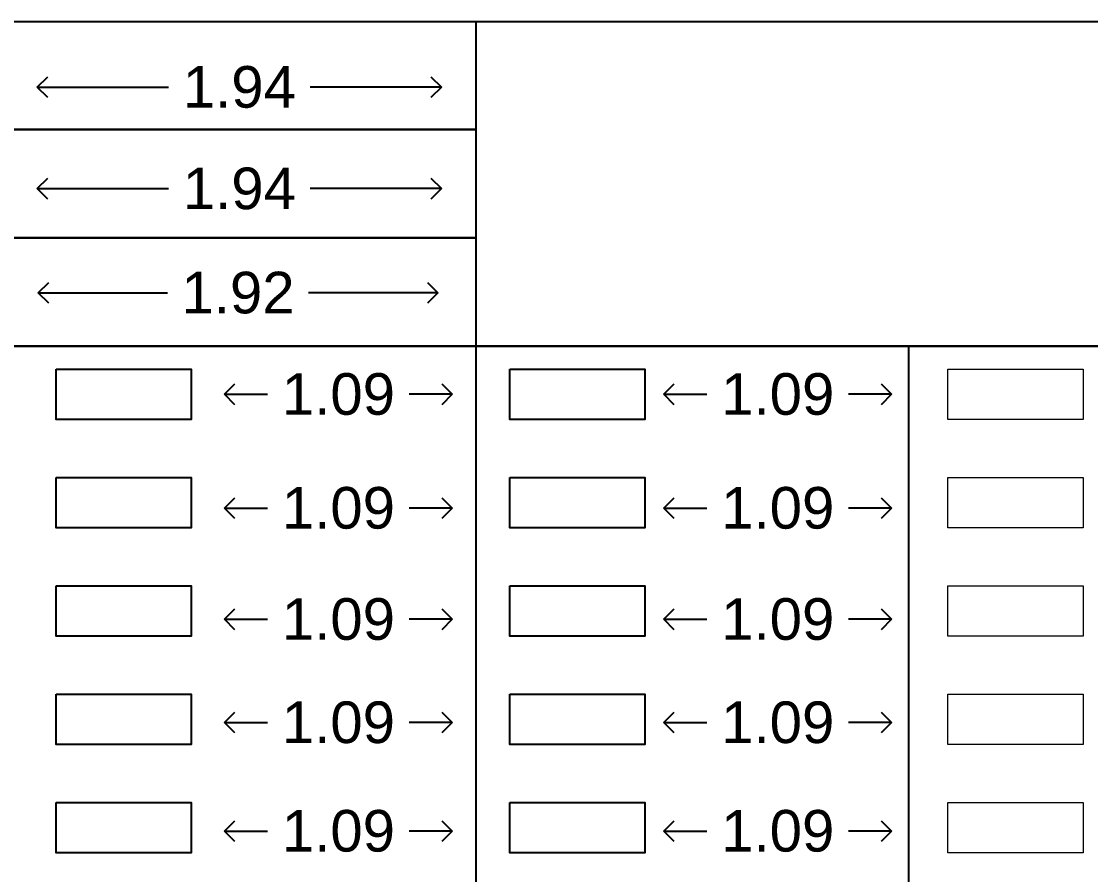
# Model space of a CAD drawing. Header units: metres. Extents: x -9481 to -9285, y 28740 to 57552.
# Drawn here: x -9457.79 to -9452.65, y 28766.63 to 28770.73 of the extents above; entities that cross this region are included whole.
import ezdxf

# ---------------------------------------------------------------- set-up
doc = ezdxf.new("R2010")
doc.units = ezdxf.units.M
doc.header["$PDMODE"] = 34
doc.header["$PDSIZE"] = -15
doc.linetypes.add('CONTINULUS', pattern=[0])
for name, color, linetype, plot in [('BLK_1_FLR_0_REGULAR_ROOM_1', 1, 'Continuous', False), ('BLK_1_FLR_0_REGULAR_ROOM_2', 7, 'Continuous', False), ('BLK_1_FLR_0_REGULAR_ROOM_3', 7, 'Continuous', False), ('BLK_1_FLR_0_REGULAR_ROOM_4', 7, 'Continuous', False), ('BLK_1_FLR_0_REGULAR_ROOM_5', 7, 'Continuous', False), ('BLK_1_FLR_1_REGULAR_ROOM_1', 7, 'Continuous', False), ('BLK_1_FLR_1_REGULAR_ROOM_2', 7, 'Continuous', False), ('PASSAGE', 7, 'Continuous', False)]:
    doc.layers.add(name, color=color, linetype=linetype, plot=plot)
for name, color, linetype in [('BLK_1_FLR_1_REGULAR_ROOM_3', 7, 'Continuous'), ('BLK_1_FLR_1_REGULAR_ROOM_4', 7, 'Continuous'), ('BLK_1_FLR_1_REGULAR_ROOM_5', 7, 'Continuous'), ('PASSAGE_DOUBLELOADED', 7, 'Continuous')]:
    doc.layers.add(name, color=color, linetype=linetype)
for name, color, linetype, lineweight in [('BLK_1_FLR_2_REGULAR_ROOM_1', 7, 'Continuous', 0), ('BLK_1_FLR_2_REGULAR_ROOM_2', 7, 'Continuous', 0), ('BLK_1_FLR_2_REGULAR_ROOM_3', 7, 'Continuous', 0), ('BLK_1_FLR_2_REGULAR_ROOM_4', 7, 'Continuous', 0), ('BLK_1_FLR_2_REGULAR_ROOM_5', 7, 'Continuous', 0), ('PLAN', 7, 'Continuous', 40)]:
    doc.layers.add(name, color=color, linetype=linetype, lineweight=lineweight)
doc.styles.add('Arial', font='arial.ttf', dxfattribs={"height": 0.2})
doc.styles.add('style2', font='arial.ttf', dxfattribs={"height": 0.3})
doc.dimstyles.new('INT DIM', dxfattribs={"dimtxt": 0.3, "dimasz": 0.1, "dimexe": 0.18, "dimexo": 0.0625, "dimgap": 0.09, "dimtad": 0, "dimzin": 0, "dimdsep": 46, "dimtxsty": 'style2', "dimblk": 'OPEN90', "dimcen": 0.09, "dimse1": 1, "dimse2": 1, "dimclrd": 250, "dimclrt": 256, "dimadec": 0, "dimazin": 0, "dimtfac": 1, "dimtofl": 0, "dimtmove": 0, "dimatfit": 3, "dimfxl": 0.18, "dimtolj": 1, "dimtzin": 0, "dimlwd": -1, "dimarcsym": 0})

# ---------------------------------------------------------------- blocks, each defined once
blk = doc.blocks.new('_Open90')
at = {"layer": 'PLAN', "color": 0, "lineweight": -2}
for p, q in [((0, 0), (-1, 0)), ((-0.5, 0.5), (0, 0)), ((0, 0), (-0.5, -0.5))]:
    blk.add_line(p, q, dxfattribs=at)
blk = doc.blocks.new('*D55')
at = {"layer": 'Defpoints', "color": 0, "transparency": 16777216}
for p in [(-9457.7093, 28770.6275), (-9455.7668, 28770.6275), (-9455.7668, 28770.4183)]:
    blk.add_point(p, dxfattribs=at)
at = {"layer": 'PASSAGE', "color": 250, "transparency": 16777216}
for p, q in [((-9457.6093, 28770.4183), (-9457.078, 28770.4183)), ((-9455.8668, 28770.4183), (-9456.3981, 28770.4183))]:
    blk.add_line(p, q, dxfattribs=at)
at = {"layer": 'PASSAGE', "color": 250, "transparency": 16777216, "xscale": 0.1, "yscale": 0.1, "zscale": 0.1, "rotation": 180}
blk.add_blockref('_Open90', (-9457.7093, 28770.4183), dxfattribs=at)
at = {"layer": 'PASSAGE', "color": 250, "transparency": 16777216, "xscale": 0.1, "yscale": 0.1, "zscale": 0.1}
blk.add_blockref('_Open90', (-9455.7668, 28770.4183), dxfattribs=at)
at = {"layer": 'PASSAGE', "transparency": 16777216, "insert": (-9456.738, 28770.4183), "char_height": 0.2, "attachment_point": 5, "style": 'Arial', "bg_fill": 3, "box_fill_scale": 1.1, "bg_fill_color": 256, "bg_fill_true_color": 13158600, "bg_fill_transparency": 0}
blk.add_mtext('\\A1;1.94', dxfattribs=at)
blk = doc.blocks.new('*D56')
at = {"layer": 'Defpoints', "color": 0, "transparency": 16777216}
for p in [(-9457.7093, 28770.1395), (-9455.7668, 28770.1395), (-9455.7668, 28769.9302)]:
    blk.add_point(p, dxfattribs=at)
at = {"layer": 'PASSAGE', "color": 250, "transparency": 16777216}
for p, q in [((-9457.6093, 28769.9302), (-9457.078, 28769.9302)), ((-9455.8668, 28769.9302), (-9456.3981, 28769.9302))]:
    blk.add_line(p, q, dxfattribs=at)
at = {"layer": 'PASSAGE', "color": 250, "transparency": 16777216, "xscale": 0.1, "yscale": 0.1, "zscale": 0.1, "rotation": 180}
blk.add_blockref('_Open90', (-9457.7093, 28769.9302), dxfattribs=at)
at = {"layer": 'PASSAGE', "color": 250, "transparency": 16777216, "xscale": 0.1, "yscale": 0.1, "zscale": 0.1}
blk.add_blockref('_Open90', (-9455.7668, 28769.9302), dxfattribs=at)
at = {"layer": 'PASSAGE', "transparency": 16777216, "insert": (-9456.738, 28769.9302), "char_height": 0.2, "attachment_point": 5, "style": 'Arial', "bg_fill": 3, "box_fill_scale": 1.1, "bg_fill_color": 256, "bg_fill_true_color": 13158600, "bg_fill_transparency": 0}
blk.add_mtext('\\A1;1.94', dxfattribs=at)
blk = doc.blocks.new('*D57')
at = {"layer": 'Defpoints', "color": 0, "linetype": 'CONTINULUS', "ltscale": 0.05, "transparency": 16777216}
for p in [(-9457.7044, 28769.6355), (-9455.7842, 28769.6355), (-9455.7842, 28769.4292)]:
    blk.add_point(p, dxfattribs=at)
at = {"layer": 'PASSAGE_DOUBLELOADED', "color": 250, "ltscale": 0.05, "transparency": 16777216}
for p, q in [((-9457.6044, 28769.4292), (-9457.0836, 28769.4292)), ((-9455.8842, 28769.4292), (-9456.405, 28769.4292))]:
    blk.add_line(p, q, dxfattribs=at)
at = {"layer": 'PASSAGE_DOUBLELOADED', "color": 250, "linetype": 'CONTINULUS', "ltscale": 0.05, "transparency": 16777216, "xscale": 0.1, "yscale": 0.1, "zscale": 0.1, "rotation": 180}
blk.add_blockref('_Open90', (-9457.7044, 28769.4292), dxfattribs=at)
at = {"layer": 'PASSAGE_DOUBLELOADED', "color": 250, "linetype": 'CONTINULUS', "ltscale": 0.05, "transparency": 16777216, "xscale": 0.1, "yscale": 0.1, "zscale": 0.1}
blk.add_blockref('_Open90', (-9455.7842, 28769.4292), dxfattribs=at)
at = {"layer": 'PASSAGE_DOUBLELOADED', "linetype": 'CONTINULUS', "ltscale": 0.05, "transparency": 16777216, "insert": (-9456.7443, 28769.4292), "char_height": 0.2, "attachment_point": 5, "style": 'Arial', "bg_fill": 3, "box_fill_scale": 1.1, "bg_fill_color": 256, "bg_fill_true_color": 13158600, "bg_fill_transparency": 0}
blk.add_mtext('\\A1;1.92', dxfattribs=at)
blk = doc.blocks.new('*D58')
at = {"layer": 'BLK_1_FLR_0_REGULAR_ROOM_1', "color": 250, "ltscale": 0.05, "transparency": 16777216}
for p, q in [((-9456.7091, 28768.9415), (-9456.6022, 28768.9415)), ((-9455.8142, 28768.9415), (-9455.9211, 28768.9415))]:
    blk.add_line(p, q, dxfattribs=at)
at = {"layer": 'Defpoints', "color": 0, "linetype": 'CONTINULUS', "ltscale": 0.05, "transparency": 16777216}
for p in [(-9456.8091, 28769.0616), (-9455.7142, 28769.0616), (-9455.7142, 28768.9415)]:
    blk.add_point(p, dxfattribs=at)
at = {"layer": 'BLK_1_FLR_0_REGULAR_ROOM_1', "color": 250, "linetype": 'CONTINULUS', "ltscale": 0.05, "transparency": 16777216, "xscale": 0.1, "yscale": 0.1, "zscale": 0.1, "rotation": 180}
blk.add_blockref('_Open90', (-9456.8091, 28768.9415), dxfattribs=at)
at = {"layer": 'BLK_1_FLR_0_REGULAR_ROOM_1', "color": 250, "linetype": 'CONTINULUS', "ltscale": 0.05, "transparency": 16777216, "xscale": 0.1, "yscale": 0.1, "zscale": 0.1}
blk.add_blockref('_Open90', (-9455.7142, 28768.9415), dxfattribs=at)
at = {"layer": 'BLK_1_FLR_0_REGULAR_ROOM_1', "linetype": 'CONTINULUS', "ltscale": 0.05, "transparency": 16777216, "insert": (-9456.2617, 28768.9415), "char_height": 0.2, "attachment_point": 5, "style": 'Arial', "bg_fill": 3, "box_fill_scale": 1.1, "bg_fill_color": 256, "bg_fill_true_color": 13158600, "bg_fill_transparency": 0}
blk.add_mtext('\\A1;1.09', dxfattribs=at)
blk = doc.blocks.new('*D59')
at = {"layer": 'BLK_1_FLR_1_REGULAR_ROOM_1', "color": 250, "transparency": 16777216}
for p, q in [((-9454.5973, 28768.9415), (-9454.4904, 28768.9415)), ((-9453.7023, 28768.9415), (-9453.8093, 28768.9415))]:
    blk.add_line(p, q, dxfattribs=at)
at = {"layer": 'Defpoints', "color": 0, "transparency": 16777216}
for p in [(-9454.6973, 28769.0616), (-9453.6023, 28769.0616), (-9453.6023, 28768.9415)]:
    blk.add_point(p, dxfattribs=at)
at = {"layer": 'BLK_1_FLR_1_REGULAR_ROOM_1', "color": 250, "transparency": 16777216, "xscale": 0.1, "yscale": 0.1, "zscale": 0.1, "rotation": 180}
blk.add_blockref('_Open90', (-9454.6973, 28768.9415), dxfattribs=at)
at = {"layer": 'BLK_1_FLR_1_REGULAR_ROOM_1', "color": 250, "transparency": 16777216, "xscale": 0.1, "yscale": 0.1, "zscale": 0.1}
blk.add_blockref('_Open90', (-9453.6023, 28768.9415), dxfattribs=at)
at = {"layer": 'BLK_1_FLR_1_REGULAR_ROOM_1', "transparency": 16777216, "insert": (-9454.1498, 28768.9415), "char_height": 0.2, "attachment_point": 5, "style": 'Arial', "bg_fill": 3, "box_fill_scale": 1.1, "bg_fill_color": 256, "bg_fill_true_color": 13158600, "bg_fill_transparency": 0}
blk.add_mtext('\\A1;1.09', dxfattribs=at)
blk = doc.blocks.new('*D63')
at = {"layer": 'BLK_1_FLR_0_REGULAR_ROOM_2', "color": 250, "transparency": 16777216}
for p, q in [((-9456.7091, 28768.3941), (-9456.6022, 28768.3941)), ((-9455.8142, 28768.3941), (-9455.9211, 28768.3941))]:
    blk.add_line(p, q, dxfattribs=at)
at = {"layer": 'Defpoints', "color": 0, "transparency": 16777216}
for p in [(-9456.8091, 28768.5141), (-9455.7142, 28768.5141), (-9455.7142, 28768.3941)]:
    blk.add_point(p, dxfattribs=at)
at = {"layer": 'BLK_1_FLR_0_REGULAR_ROOM_2', "color": 250, "transparency": 16777216, "xscale": 0.1, "yscale": 0.1, "zscale": 0.1, "rotation": 180}
blk.add_blockref('_Open90', (-9456.8091, 28768.3941), dxfattribs=at)
at = {"layer": 'BLK_1_FLR_0_REGULAR_ROOM_2', "color": 250, "transparency": 16777216, "xscale": 0.1, "yscale": 0.1, "zscale": 0.1}
blk.add_blockref('_Open90', (-9455.7142, 28768.3941), dxfattribs=at)
at = {"layer": 'BLK_1_FLR_0_REGULAR_ROOM_2', "transparency": 16777216, "insert": (-9456.2617, 28768.3941), "char_height": 0.2, "attachment_point": 5, "style": 'Arial', "bg_fill": 3, "box_fill_scale": 1.1, "bg_fill_color": 256, "bg_fill_true_color": 13158600, "bg_fill_transparency": 0}
blk.add_mtext('\\A1;1.09', dxfattribs=at)
blk = doc.blocks.new('*D64')
at = {"layer": 'BLK_1_FLR_1_REGULAR_ROOM_2', "color": 250, "transparency": 16777216}
for p, q in [((-9454.5973, 28768.3941), (-9454.4904, 28768.3941)), ((-9453.7023, 28768.3941), (-9453.8093, 28768.3941))]:
    blk.add_line(p, q, dxfattribs=at)
at = {"layer": 'Defpoints', "color": 0, "transparency": 16777216}
for p in [(-9454.6973, 28768.5141), (-9453.6023, 28768.5141), (-9453.6023, 28768.3941)]:
    blk.add_point(p, dxfattribs=at)
at = {"layer": 'BLK_1_FLR_1_REGULAR_ROOM_2', "color": 250, "transparency": 16777216, "xscale": 0.1, "yscale": 0.1, "zscale": 0.1, "rotation": 180}
blk.add_blockref('_Open90', (-9454.6973, 28768.3941), dxfattribs=at)
at = {"layer": 'BLK_1_FLR_1_REGULAR_ROOM_2', "color": 250, "transparency": 16777216, "xscale": 0.1, "yscale": 0.1, "zscale": 0.1}
blk.add_blockref('_Open90', (-9453.6023, 28768.3941), dxfattribs=at)
at = {"layer": 'BLK_1_FLR_1_REGULAR_ROOM_2', "transparency": 16777216, "insert": (-9454.1498, 28768.3941), "char_height": 0.2, "attachment_point": 5, "style": 'Arial', "bg_fill": 3, "box_fill_scale": 1.1, "bg_fill_color": 256, "bg_fill_true_color": 13158600, "bg_fill_transparency": 0}
blk.add_mtext('\\A1;1.09', dxfattribs=at)
blk = doc.blocks.new('*D68')
at = {"layer": 'BLK_1_FLR_0_REGULAR_ROOM_3', "color": 250, "transparency": 16777216}
for p, q in [((-9456.7091, 28767.8594), (-9456.6022, 28767.8594)), ((-9455.8142, 28767.8594), (-9455.9211, 28767.8594))]:
    blk.add_line(p, q, dxfattribs=at)
at = {"layer": 'Defpoints', "color": 0, "transparency": 16777216}
for p in [(-9456.8091, 28767.9795), (-9455.7142, 28767.9795), (-9455.7142, 28767.8594)]:
    blk.add_point(p, dxfattribs=at)
at = {"layer": 'BLK_1_FLR_0_REGULAR_ROOM_3', "color": 250, "transparency": 16777216, "xscale": 0.1, "yscale": 0.1, "zscale": 0.1, "rotation": 180}
blk.add_blockref('_Open90', (-9456.8091, 28767.8594), dxfattribs=at)
at = {"layer": 'BLK_1_FLR_0_REGULAR_ROOM_3', "color": 250, "transparency": 16777216, "xscale": 0.1, "yscale": 0.1, "zscale": 0.1}
blk.add_blockref('_Open90', (-9455.7142, 28767.8594), dxfattribs=at)
at = {"layer": 'BLK_1_FLR_0_REGULAR_ROOM_3', "transparency": 16777216, "insert": (-9456.2617, 28767.8594), "char_height": 0.2, "attachment_point": 5, "style": 'Arial', "bg_fill": 3, "box_fill_scale": 1.1, "bg_fill_color": 256, "bg_fill_true_color": 13158600, "bg_fill_transparency": 0}
blk.add_mtext('\\A1;1.09', dxfattribs=at)
blk = doc.blocks.new('*D69')
at = {"layer": 'BLK_1_FLR_1_REGULAR_ROOM_3', "color": 250, "transparency": 16777216}
for p, q in [((-9454.5973, 28767.8594), (-9454.4904, 28767.8594)), ((-9453.7023, 28767.8594), (-9453.8093, 28767.8594))]:
    blk.add_line(p, q, dxfattribs=at)
at = {"layer": 'Defpoints', "color": 0, "transparency": 16777216}
for p in [(-9454.6973, 28767.9795), (-9453.6023, 28767.9795), (-9453.6023, 28767.8594)]:
    blk.add_point(p, dxfattribs=at)
at = {"layer": 'BLK_1_FLR_1_REGULAR_ROOM_3', "color": 250, "transparency": 16777216, "xscale": 0.1, "yscale": 0.1, "zscale": 0.1, "rotation": 180}
blk.add_blockref('_Open90', (-9454.6973, 28767.8594), dxfattribs=at)
at = {"layer": 'BLK_1_FLR_1_REGULAR_ROOM_3', "color": 250, "transparency": 16777216, "xscale": 0.1, "yscale": 0.1, "zscale": 0.1}
blk.add_blockref('_Open90', (-9453.6023, 28767.8594), dxfattribs=at)
at = {"layer": 'BLK_1_FLR_1_REGULAR_ROOM_3', "transparency": 16777216, "insert": (-9454.1498, 28767.8594), "char_height": 0.2, "attachment_point": 5, "style": 'Arial', "bg_fill": 3, "box_fill_scale": 1.1, "bg_fill_color": 256, "bg_fill_true_color": 13158600, "bg_fill_transparency": 0}
blk.add_mtext('\\A1;1.09', dxfattribs=at)
blk = doc.blocks.new('*D73')
at = {"layer": 'BLK_1_FLR_0_REGULAR_ROOM_4', "color": 250, "ltscale": 0.75, "transparency": 16777216}
for p, q in [((-9456.7091, 28767.3629), (-9456.6022, 28767.3629)), ((-9455.8142, 28767.3629), (-9455.9211, 28767.3629))]:
    blk.add_line(p, q, dxfattribs=at)
at = {"layer": 'Defpoints', "color": 0, "ltscale": 0.75, "transparency": 16777216}
for p in [(-9456.8091, 28767.483), (-9455.7142, 28767.483), (-9455.7142, 28767.3629)]:
    blk.add_point(p, dxfattribs=at)
at = {"layer": 'BLK_1_FLR_0_REGULAR_ROOM_4', "color": 250, "ltscale": 0.75, "transparency": 16777216, "xscale": 0.1, "yscale": 0.1, "zscale": 0.1, "rotation": 180}
blk.add_blockref('_Open90', (-9456.8091, 28767.3629), dxfattribs=at)
at = {"layer": 'BLK_1_FLR_0_REGULAR_ROOM_4', "color": 250, "ltscale": 0.75, "transparency": 16777216, "xscale": 0.1, "yscale": 0.1, "zscale": 0.1}
blk.add_blockref('_Open90', (-9455.7142, 28767.3629), dxfattribs=at)
at = {"layer": 'BLK_1_FLR_0_REGULAR_ROOM_4', "ltscale": 0.75, "transparency": 16777216, "insert": (-9456.2617, 28767.3629), "char_height": 0.2, "attachment_point": 5, "style": 'Arial', "bg_fill": 3, "box_fill_scale": 1.1, "bg_fill_color": 256, "bg_fill_true_color": 13158600, "bg_fill_transparency": 0}
blk.add_mtext('\\A1;1.09', dxfattribs=at)
blk = doc.blocks.new('*D74')
at = {"layer": 'BLK_1_FLR_1_REGULAR_ROOM_4', "color": 250, "transparency": 16777216}
for p, q in [((-9454.5973, 28767.3629), (-9454.4904, 28767.3629)), ((-9453.7023, 28767.3629), (-9453.8093, 28767.3629))]:
    blk.add_line(p, q, dxfattribs=at)
at = {"layer": 'Defpoints', "color": 0, "transparency": 16777216}
for p in [(-9454.6973, 28767.483), (-9453.6023, 28767.483), (-9453.6023, 28767.3629)]:
    blk.add_point(p, dxfattribs=at)
at = {"layer": 'BLK_1_FLR_1_REGULAR_ROOM_4', "color": 250, "transparency": 16777216, "xscale": 0.1, "yscale": 0.1, "zscale": 0.1, "rotation": 180}
blk.add_blockref('_Open90', (-9454.6973, 28767.3629), dxfattribs=at)
at = {"layer": 'BLK_1_FLR_1_REGULAR_ROOM_4', "color": 250, "transparency": 16777216, "xscale": 0.1, "yscale": 0.1, "zscale": 0.1}
blk.add_blockref('_Open90', (-9453.6023, 28767.3629), dxfattribs=at)
at = {"layer": 'BLK_1_FLR_1_REGULAR_ROOM_4', "transparency": 16777216, "insert": (-9454.1498, 28767.3629), "char_height": 0.2, "attachment_point": 5, "style": 'Arial', "bg_fill": 3, "box_fill_scale": 1.1, "bg_fill_color": 256, "bg_fill_true_color": 13158600, "bg_fill_transparency": 0}
blk.add_mtext('\\A1;1.09', dxfattribs=at)
blk = doc.blocks.new('*D78')
at = {"layer": 'BLK_1_FLR_0_REGULAR_ROOM_5', "color": 250, "transparency": 16777216}
for p, q in [((-9456.7091, 28766.841), (-9456.6022, 28766.841)), ((-9455.8142, 28766.841), (-9455.9211, 28766.841))]:
    blk.add_line(p, q, dxfattribs=at)
at = {"layer": 'Defpoints', "color": 0, "transparency": 16777216}
for p in [(-9456.8091, 28766.9611), (-9455.7142, 28766.9611), (-9455.7142, 28766.841)]:
    blk.add_point(p, dxfattribs=at)
at = {"layer": 'BLK_1_FLR_0_REGULAR_ROOM_5', "color": 250, "transparency": 16777216, "xscale": 0.1, "yscale": 0.1, "zscale": 0.1, "rotation": 180}
blk.add_blockref('_Open90', (-9456.8091, 28766.841), dxfattribs=at)
at = {"layer": 'BLK_1_FLR_0_REGULAR_ROOM_5', "color": 250, "transparency": 16777216, "xscale": 0.1, "yscale": 0.1, "zscale": 0.1}
blk.add_blockref('_Open90', (-9455.7142, 28766.841), dxfattribs=at)
at = {"layer": 'BLK_1_FLR_0_REGULAR_ROOM_5', "transparency": 16777216, "insert": (-9456.2617, 28766.841), "char_height": 0.2, "attachment_point": 5, "style": 'Arial', "bg_fill": 3, "box_fill_scale": 1.1, "bg_fill_color": 256, "bg_fill_true_color": 13158600, "bg_fill_transparency": 0}
blk.add_mtext('\\A1;1.09', dxfattribs=at)
blk = doc.blocks.new('*D79')
at = {"layer": 'BLK_1_FLR_1_REGULAR_ROOM_5', "color": 250, "transparency": 16777216}
for p, q in [((-9454.5973, 28766.841), (-9454.4904, 28766.841)), ((-9453.7023, 28766.841), (-9453.8093, 28766.841))]:
    blk.add_line(p, q, dxfattribs=at)
at = {"layer": 'Defpoints', "color": 0, "transparency": 16777216}
for p in [(-9454.6973, 28766.9611), (-9453.6023, 28766.9611), (-9453.6023, 28766.841)]:
    blk.add_point(p, dxfattribs=at)
at = {"layer": 'BLK_1_FLR_1_REGULAR_ROOM_5', "color": 250, "transparency": 16777216, "xscale": 0.1, "yscale": 0.1, "zscale": 0.1, "rotation": 180}
blk.add_blockref('_Open90', (-9454.6973, 28766.841), dxfattribs=at)
at = {"layer": 'BLK_1_FLR_1_REGULAR_ROOM_5', "color": 250, "transparency": 16777216, "xscale": 0.1, "yscale": 0.1, "zscale": 0.1}
blk.add_blockref('_Open90', (-9453.6023, 28766.841), dxfattribs=at)
at = {"layer": 'BLK_1_FLR_1_REGULAR_ROOM_5', "transparency": 16777216, "insert": (-9454.1498, 28766.841), "char_height": 0.2, "attachment_point": 5, "style": 'Arial', "bg_fill": 3, "box_fill_scale": 1.1, "bg_fill_color": 256, "bg_fill_true_color": 13158600, "bg_fill_transparency": 0}
blk.add_mtext('\\A1;1.09', dxfattribs=at)

msp = doc.modelspace()

# ---------------------------------------------------------------- linework, layer by layer
for p, q in [((-9455.6016, 28770.7346), (-9455.6016, 28770.214)), ((-9455.6016, 28770.214), (-9455.6016, 28769.6933)), ((-9455.6016, 28769.6933), (-9455.6016, 28769.1727)), ((-9455.6016, 28769.1727), (-9455.6016, 28768.652)), ((-9453.5208, 28769.1727), (-9453.5208, 28768.652)), ((-9455.6016, 28768.652), (-9455.6016, 28766.0488)), ((-9453.5208, 28768.652), (-9453.5208, 28766.0488))]:
    msp.add_line(p, q)
for points in [[(-9481.2579, 28770.214), (-9481.2579, 28770.7346), (-9442.23, 28770.7346), (-9442.23, 28770.214)], [(-9461.7318, 28770.214), (-9455.6016, 28770.214)], [(-9455.6016, 28770.214), (-9461.7318, 28770.214)], [(-9442.23, 28769.6933), (-9442.23, 28769.1727), (-9481.2579, 28769.1727), (-9481.2579, 28769.6933), (-9481.2579, 28769.6933)], [(-9470.8642, 28769.6933), (-9455.6016, 28769.6933)], [(-9455.6016, 28769.6933), (-9470.8642, 28769.6933)], [(-9481.2579, 28768.652), (-9481.2579, 28769.1727), (-9442.23, 28769.1727), (-9442.23, 28768.652)]]:
    msp.add_lwpolyline(points)
at = {"layer": 'BLK_1_FLR_0_REGULAR_ROOM_1', "color": 1, "linetype": 'CONTINULUS', "ltscale": 0.05}
msp.add_lwpolyline([(-9457.6189, 28769.0616), (-9456.9697, 28769.0616), (-9456.9697, 28768.8194), (-9457.6189, 28768.8194)], close=True, dxfattribs=at)
at = {"layer": 'BLK_1_FLR_0_REGULAR_ROOM_2', "color": 1}
msp.add_lwpolyline([(-9457.6189, 28768.5409), (-9456.9697, 28768.5409), (-9456.9697, 28768.2988), (-9457.6189, 28768.2988)], close=True, dxfattribs=at)
at = {"layer": 'BLK_1_FLR_0_REGULAR_ROOM_3', "color": 1}
msp.add_lwpolyline([(-9457.6189, 28768.0203), (-9456.9697, 28768.0203), (-9456.9697, 28767.7781), (-9457.6189, 28767.7781)], close=True, dxfattribs=at)
at = {"layer": 'BLK_1_FLR_0_REGULAR_ROOM_4', "color": 1, "ltscale": 0.75}
msp.add_lwpolyline([(-9457.6189, 28767.4996), (-9456.9697, 28767.4996), (-9456.9697, 28767.2575), (-9457.6189, 28767.2575)], close=True, dxfattribs=at)
at = {"layer": 'BLK_1_FLR_0_REGULAR_ROOM_5', "color": 1}
msp.add_lwpolyline([(-9457.6189, 28766.979), (-9456.9697, 28766.979), (-9456.9697, 28766.7368), (-9457.6189, 28766.7368)], close=True, dxfattribs=at)
at = {"layer": 'BLK_1_FLR_1_REGULAR_ROOM_1', "color": 1}
msp.add_lwpolyline([(-9455.4381, 28769.0616), (-9454.7889, 28769.0616), (-9454.7889, 28768.8194), (-9455.4381, 28768.8194)], close=True, dxfattribs=at)
at = {"layer": 'BLK_1_FLR_1_REGULAR_ROOM_2', "color": 1}
msp.add_lwpolyline([(-9455.4381, 28768.5409), (-9454.7889, 28768.5409), (-9454.7889, 28768.2988), (-9455.4381, 28768.2988)], close=True, dxfattribs=at)
at = {"layer": 'BLK_1_FLR_1_REGULAR_ROOM_3', "color": 1}
msp.add_lwpolyline([(-9455.4381, 28768.0203), (-9454.7889, 28768.0203), (-9454.7889, 28767.7781), (-9455.4381, 28767.7781)], close=True, dxfattribs=at)
at = {"layer": 'BLK_1_FLR_1_REGULAR_ROOM_4', "color": 1}
msp.add_lwpolyline([(-9455.4381, 28767.4996), (-9454.7889, 28767.4996), (-9454.7889, 28767.2575), (-9455.4381, 28767.2575)], close=True, dxfattribs=at)
at = {"layer": 'BLK_1_FLR_1_REGULAR_ROOM_5', "color": 1}
msp.add_lwpolyline([(-9455.4381, 28766.979), (-9454.7889, 28766.979), (-9454.7889, 28766.7368), (-9455.4381, 28766.7368)], close=True, dxfattribs=at)
at = {"layer": 'BLK_1_FLR_2_REGULAR_ROOM_1', "color": 1}
msp.add_lwpolyline([(-9453.3316, 28769.0616), (-9452.6824, 28769.0616), (-9452.6824, 28768.8194), (-9453.3316, 28768.8194)], close=True, dxfattribs=at)
at = {"layer": 'BLK_1_FLR_2_REGULAR_ROOM_2', "color": 1}
msp.add_lwpolyline([(-9453.3316, 28768.5409), (-9452.6824, 28768.5409), (-9452.6824, 28768.2988), (-9453.3316, 28768.2988)], close=True, dxfattribs=at)
at = {"layer": 'BLK_1_FLR_2_REGULAR_ROOM_3', "color": 1}
msp.add_lwpolyline([(-9453.3316, 28768.0203), (-9452.6824, 28768.0203), (-9452.6824, 28767.7781), (-9453.3316, 28767.7781)], close=True, dxfattribs=at)
at = {"layer": 'BLK_1_FLR_2_REGULAR_ROOM_4', "color": 1}
msp.add_lwpolyline([(-9453.3316, 28767.4996), (-9452.6824, 28767.4996), (-9452.6824, 28767.2575), (-9453.3316, 28767.2575)], close=True, dxfattribs=at)
at = {"layer": 'BLK_1_FLR_2_REGULAR_ROOM_5', "color": 1}
msp.add_lwpolyline([(-9453.3316, 28766.979), (-9452.6824, 28766.979), (-9452.6824, 28766.7368), (-9453.3316, 28766.7368)], close=True, dxfattribs=at)

# ---------------------------------------------------------------- dimensions: what is measured, and where the dimension line sits
at = {"layer": 'BLK_1_FLR_0_REGULAR_ROOM_2', "color": 1}
dim = msp.add_linear_dim(base=(-9455.7142, 28768.3941), p1=(-9456.8091, 28768.5141), p2=(-9455.7142, 28768.5141), dimstyle='INT DIM', override={"dimtxt": 0.2, "dimtxsty": 'Arial', "dimfxl": 0.125, "dimtfill": 1, "dimtfillclr": 7, "dimarcsym": 1}, dxfattribs=at)
dim.commit()
dim.dimension.update_dxf_attribs({"geometry": '*D63', "text_midpoint": (-9456.2617, 28768.3941)})
at = {"layer": 'BLK_1_FLR_0_REGULAR_ROOM_3', "color": 1}
dim = msp.add_linear_dim(base=(-9455.7142, 28767.8594), p1=(-9456.8091, 28767.9795), p2=(-9455.7142, 28767.9795), dimstyle='INT DIM', override={"dimtxt": 0.2, "dimtxsty": 'Arial', "dimfxl": 0.125, "dimtfill": 1, "dimtfillclr": 7, "dimarcsym": 1}, dxfattribs=at)
dim.commit()
dim.dimension.update_dxf_attribs({"geometry": '*D68', "text_midpoint": (-9456.2617, 28767.8594)})
at = {"layer": 'BLK_1_FLR_0_REGULAR_ROOM_4', "color": 1, "ltscale": 0.75}
dim = msp.add_linear_dim(base=(-9455.7142, 28767.3629), p1=(-9456.8091, 28767.483), p2=(-9455.7142, 28767.483), dimstyle='INT DIM', override={"dimtxt": 0.2, "dimtxsty": 'Arial', "dimfxl": 0.125, "dimtfill": 1, "dimtfillclr": 7, "dimarcsym": 1}, dxfattribs=at)
dim.commit()
dim.dimension.update_dxf_attribs({"geometry": '*D73', "text_midpoint": (-9456.2617, 28767.3629)})
at = {"layer": 'BLK_1_FLR_0_REGULAR_ROOM_5', "color": 1}
dim = msp.add_linear_dim(base=(-9455.7142, 28766.841), p1=(-9456.8091, 28766.9611), p2=(-9455.7142, 28766.9611), dimstyle='INT DIM', override={"dimtxt": 0.2, "dimtxsty": 'Arial', "dimfxl": 0.125, "dimtfill": 1, "dimtfillclr": 7, "dimarcsym": 1}, dxfattribs=at)
dim.commit()
dim.dimension.update_dxf_attribs({"geometry": '*D78', "text_midpoint": (-9456.2617, 28766.841)})
at = {"layer": 'BLK_1_FLR_1_REGULAR_ROOM_2', "color": 1}
dim = msp.add_linear_dim(base=(-9453.60233, 28768.39406), p1=(-9454.69731, 28768.51414), p2=(-9453.60233, 28768.51414), dimstyle='INT DIM', override={"dimtxt": 0.2, "dimtxsty": 'Arial', "dimfxl": 0.125, "dimtfill": 1, "dimtfillclr": 7, "dimarcsym": 1}, dxfattribs=at)
dim.commit()
dim.dimension.update_dxf_attribs({"geometry": '*D64', "text_midpoint": (-9454.14982, 28768.39406)})
at = {"layer": 'BLK_1_FLR_1_REGULAR_ROOM_3', "color": 1}
dim = msp.add_linear_dim(base=(-9453.60233, 28767.85941), p1=(-9454.69731, 28767.97949), p2=(-9453.60233, 28767.97949), dimstyle='INT DIM', override={"dimtxt": 0.2, "dimtxsty": 'Arial', "dimfxl": 0.125, "dimtfill": 1, "dimtfillclr": 7, "dimarcsym": 1}, dxfattribs=at)
dim.commit()
dim.dimension.update_dxf_attribs({"geometry": '*D69', "text_midpoint": (-9454.14982, 28767.85941)})
at = {"layer": 'BLK_1_FLR_1_REGULAR_ROOM_4', "color": 1}
dim = msp.add_linear_dim(base=(-9453.60233, 28767.36293), p1=(-9454.69731, 28767.48301), p2=(-9453.60233, 28767.48301), dimstyle='INT DIM', override={"dimtxt": 0.2, "dimtxsty": 'Arial', "dimfxl": 0.125, "dimtfill": 1, "dimtfillclr": 7, "dimarcsym": 1}, dxfattribs=at)
dim.commit()
dim.dimension.update_dxf_attribs({"geometry": '*D74', "text_midpoint": (-9454.14982, 28767.36293)})
at = {"layer": 'BLK_1_FLR_1_REGULAR_ROOM_5', "color": 1}
dim = msp.add_linear_dim(base=(-9453.60233, 28766.84099), p1=(-9454.69731, 28766.96106), p2=(-9453.60233, 28766.96106), dimstyle='INT DIM', override={"dimtxt": 0.2, "dimtxsty": 'Arial', "dimfxl": 0.125, "dimtfill": 1, "dimtfillclr": 7, "dimarcsym": 1}, dxfattribs=at)
dim.commit()
dim.dimension.update_dxf_attribs({"geometry": '*D79', "text_midpoint": (-9454.14982, 28766.84099)})
at = {"layer": 'PASSAGE', "color": 2}
dim = msp.add_linear_dim(base=(-9455.7668, 28769.9302), p1=(-9457.7093, 28770.1395), p2=(-9455.7668, 28770.1395), dimstyle='INT DIM', override={"dimtxt": 0.2, "dimtxsty": 'Arial', "dimfxl": 0.125, "dimtfill": 1, "dimtfillclr": 7, "dimarcsym": 1}, dxfattribs=at)
dim.commit()
dim.dimension.update_dxf_attribs({"geometry": '*D56', "text_midpoint": (-9456.738, 28769.9302)})

# ---------------------------------------------------------------- next in the draw order: dimensions: what is measured, and where the dimension line sits
at = {"layer": 'BLK_1_FLR_0_REGULAR_ROOM_1', "color": 1, "linetype": 'CONTINULUS', "ltscale": 0.05}
dim = msp.add_linear_dim(base=(-9455.7142, 28768.9415), p1=(-9456.8091, 28769.0616), p2=(-9455.7142, 28769.0616), dimstyle='INT DIM', override={"dimtxt": 0.2, "dimtxsty": 'Arial', "dimfxl": 0.125, "dimtfill": 1, "dimtfillclr": 7, "dimarcsym": 1}, dxfattribs=at)
dim.commit()
dim.dimension.update_dxf_attribs({"geometry": '*D58', "text_midpoint": (-9456.2617, 28768.9415)})
at = {"layer": 'BLK_1_FLR_1_REGULAR_ROOM_1', "color": 1}
dim = msp.add_linear_dim(base=(-9453.60233, 28768.94148), p1=(-9454.69731, 28769.06155), p2=(-9453.60233, 28769.06155), dimstyle='INT DIM', override={"dimtxt": 0.2, "dimtxsty": 'Arial', "dimfxl": 0.125, "dimtfill": 1, "dimtfillclr": 7, "dimarcsym": 1}, dxfattribs=at)
dim.commit()
dim.dimension.update_dxf_attribs({"geometry": '*D59', "text_midpoint": (-9454.14982, 28768.94148)})
at = {"layer": 'PASSAGE', "color": 1}
dim = msp.add_linear_dim(base=(-9455.7668, 28770.4183), p1=(-9457.7093, 28770.6275), p2=(-9455.7668, 28770.6275), dimstyle='INT DIM', override={"dimtxt": 0.2, "dimtxsty": 'Arial', "dimfxl": 0.125, "dimtfill": 1, "dimtfillclr": 7, "dimarcsym": 1}, dxfattribs=at)
dim.commit()
dim.dimension.update_dxf_attribs({"geometry": '*D55', "text_midpoint": (-9456.738, 28770.4183)})
at = {"layer": 'PASSAGE_DOUBLELOADED', "color": 2, "linetype": 'CONTINULUS', "ltscale": 0.05}
dim = msp.add_linear_dim(base=(-9455.7842, 28769.4292), p1=(-9457.7044, 28769.6355), p2=(-9455.7842, 28769.6355), dimstyle='INT DIM', override={"dimtxt": 0.2, "dimtxsty": 'Arial', "dimfxl": 0.125, "dimtfill": 1, "dimtfillclr": 7, "dimarcsym": 1}, dxfattribs=at)
dim.commit()
dim.dimension.update_dxf_attribs({"geometry": '*D57', "text_midpoint": (-9456.7443, 28769.4292)})

doc.saveas('drawing.dxf')
